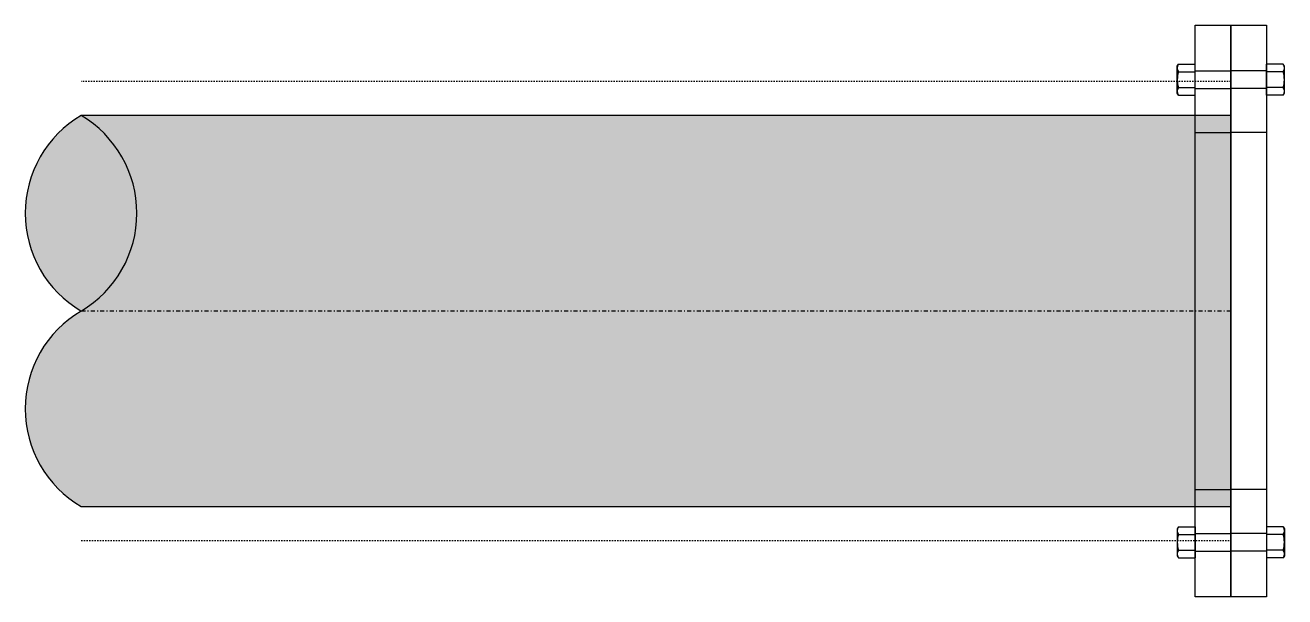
# Model space of a CAD drawing. Header units: millimetres. Extents: x 141 to 153906, y 19826 to 64501.
# Drawn here: x 9967.3 to 10439.7, y 42285.4 to 42499.8 of the extents above; entities that cross this region are included whole.
import ezdxf

# ---------------------------------------------------------------- set-up
doc = ezdxf.new("R2010")
doc.units = ezdxf.units.MM
doc.linetypes.add('Ins', pattern=[1, 0.5, -0.5])
doc.linetypes.add('Vsdd', pattern=[3.55, 1.5, -0.85, 0.35, -0.85])
for name, color, linetype in [('Hvacpflanges', 9, 'Continuous'), ('Hvacpipe', 7, 'Continuous'), ('Hvacpipeins', 7, 'Continuous'), ('Hvacshading', 254, 'Continuous')]:
    doc.layers.add(name, color=color, linetype=linetype)

# ---------------------------------------------------------------- blocks, each defined once
blk = doc.blocks.new('L6C84')
at = {"layer": 'Hvacpflanges', "color": 9, "linetype": 'Continuous'}
for p, q in [((20, 134.48), (0, 134.48)), ((20, 120.81), (20, 138.14)), ((29.3, 138.14), (20, 138.14)), ((30, 136.98), (29.3, 138.14)), ((30, 121.97), (30, 136.98)), ((29.3, 133.81), (20, 133.81)), ((20, 124.47), (0, 124.47)), ((29.3, 125.14), (20, 125.14)), ((29.3, 120.81), (20, 120.81)), ((29.3, 120.81), (30, 121.97)), ((20, 100), (0, 100)), ((20, -100), (0, -100)), ((20, -124.47), (0, -124.47)), ((20, -120.81), (20, -138.14)), ((29.3, -120.81), (20, -120.81)), ((29.3, -125.14), (20, -125.14)), ((29.3, -120.81), (30, -121.97)), ((30, -121.97), (30, -136.98)), ((29.3, -133.81), (20, -133.81)), ((20, -134.48), (0, -134.48)), ((29.3, -138.14), (20, -138.14)), ((30, -136.98), (29.3, -138.14))]:
    blk.add_line(p, q, dxfattribs=at)
blk.add_lwpolyline([(0, -160), (0, 160), (20, 160), (20, -160)], close=True, dxfattribs=at)
for centre, radius, start, end in [((26.1, 135.97), 3.86, 325.91841, 34.08159), ((15.4, 129.47), 14.56, 342.69715, 17.30285), ((26.1, 122.98), 3.86, 325.91841, 34.08159), ((26.1, -122.98), 3.86, 325.91841, 34.08159), ((15.4, -129.47), 14.56, 342.69715, 17.30285), ((26.1, -135.97), 3.86, 325.91841, 34.08159)]:
    blk.add_arc(centre, radius, start, end, dxfattribs=at)
blk = doc.blocks.new('AP6CA5')
at = {"layer": 'Hvacpflanges', "color": 9, "linetype": 'Continuous'}
blk.add_blockref('L6C84', (35956.07, -4198.12), dxfattribs=at)
blk = doc.blocks.new('L6C2E')
at = {"layer": 'Hvacpflanges', "color": 9, "linetype": 'Continuous'}
for p, q in [((20, 134.48), (0, 134.48)), ((20, 120.81), (20, 138.14)), ((29.3, 138.14), (20, 138.14)), ((30, 136.98), (29.3, 138.14)), ((30, 121.97), (30, 136.98)), ((29.3, 133.81), (20, 133.81)), ((20, 124.47), (0, 124.47)), ((29.3, 125.14), (20, 125.14)), ((29.3, 120.81), (20, 120.81)), ((29.3, 120.81), (30, 121.97)), ((20, 100), (0, 100)), ((20, -100), (0, -100)), ((20, -124.47), (0, -124.47)), ((20, -120.81), (20, -138.14)), ((29.3, -120.81), (20, -120.81)), ((29.3, -125.14), (20, -125.14)), ((29.3, -120.81), (30, -121.97)), ((30, -121.97), (30, -136.98)), ((29.3, -133.81), (20, -133.81)), ((20, -134.48), (0, -134.48)), ((29.3, -138.14), (20, -138.14)), ((30, -136.98), (29.3, -138.14))]:
    blk.add_line(p, q, dxfattribs=at)
blk.add_lwpolyline([(0, -160), (0, 160), (20, 160), (20, -160)], close=True, dxfattribs=at)
for centre, radius, start, end in [((26.1, 135.97), 3.86, 325.91841, 34.08159), ((15.4, 129.47), 14.56, 342.69715, 17.30285), ((26.1, 122.98), 3.86, 325.91841, 34.08159), ((26.1, -122.98), 3.86, 325.91841, 34.08159), ((15.4, -129.47), 14.56, 342.69715, 17.30285), ((26.1, -135.97), 3.86, 325.91841, 34.08159)]:
    blk.add_arc(centre, radius, start, end, dxfattribs=at)

msp = doc.modelspace()

# ---------------------------------------------------------------- hatches: boundary and pattern name
at = {"layer": 'Hvacshading', "linetype": 'Continuous'}
h = msp.add_hatch(color=16, dxfattribs=at)
h.paths.add_polyline_path([(9988.29, 42392.57), (9988.29, 42465.95, 0.570721)])
h.paths.add_polyline_path([(9988.29, 42319.19), (9988.29, 42392.57, 0.570721)])

# ---------------------------------------------------------------- linework, layer by layer
at = {"layer": 'Hvacpipe', "color": 8, "linetype": 'Vsdd'}
msp.add_line((10419.47, 42392.57, 73.38), (9988.29, 42392.57, 73.38), dxfattribs=at)
at = {"layer": 'Hvacpipe', "color": 240, "linetype": 'Continuous', "elevation": 73.38, "flags": 128}
msp.add_lwpolyline([(9988.29, 42392.57, 0.570721), (9988.29, 42465.95, 0.570721), (9988.29, 42392.57, 0.570721), (9988.29, 42319.19, 0.570721)], format="xyb", dxfattribs=at)
msp.add_lwpolyline([(9988.29, 42319.19), (10419.47, 42319.19), (10419.47, 42465.95), (9988.29, 42465.95)], dxfattribs=at)
at = {"layer": 'Hvacpipe', "color": 8, "linetype": 'Vsdd'}
msp.add_point((10419.47, 42392.57, 73.38), dxfattribs=at)
at = {"layer": 'Hvacpipeins', "color": 230, "linetype": 'Ins'}
for p, q in [((10419.47, 42478.68, 73.38), (9988.29, 42478.68, 73.38)), ((9988.29, 42306.46, 73.38), (10419.47, 42306.46, 73.38))]:
    msp.add_line(p, q, dxfattribs=at)
at = {"layer": 'Hvacshading', "color": 16, "linetype": 'Continuous'}
msp.add_solid([(10419.47, 42465.95, 73.38), (9988.29, 42465.95, 73.38), (10419.47, 42319.19, 73.38), (9988.29, 42319.19, 73.38)], dxfattribs=at)

# ---------------------------------------------------------------- block references
at = {"layer": 'Hvacpflanges', "color": 9, "linetype": 'Continuous', "xscale": 0.6701246349477872, "yscale": 0.6701246349477872, "zscale": 0.6701246349477872, "rotation": 180}
msp.add_blockref('L6C2E', (10419.47, 42392.57, 73.38), dxfattribs=at)
at = {"layer": 'Hvacpflanges', "color": 9, "linetype": 'Continuous', "xscale": 0.6701246349477872, "yscale": 0.6701246349477872, "zscale": 0.6701246349477872}
msp.add_blockref('AP6CA5', (-13675.58, 45205.84, 73.38), dxfattribs=at)

doc.saveas('drawing.dxf')
